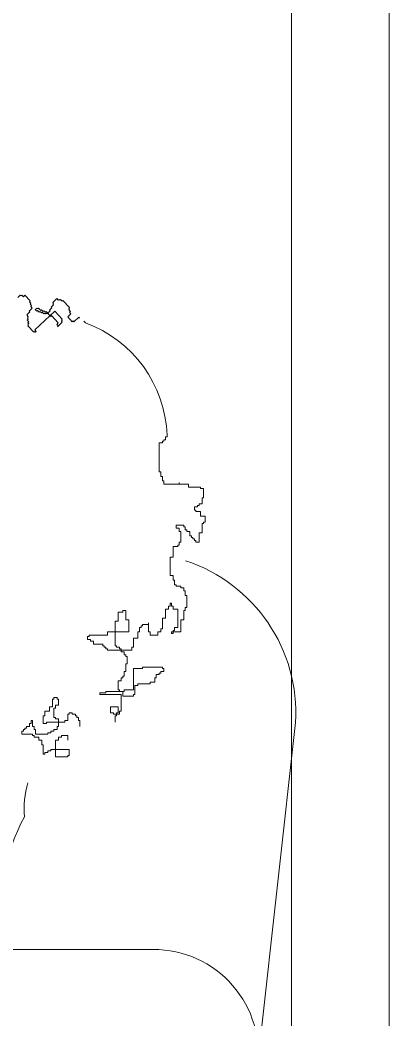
# Model space of a CAD drawing. Header units: millimetres. Extents: x 485872 to 486142, y -52344 to -52207.
# Drawn here: x 486120.831 to 486121.039, y -52326.833 to -52326.269 of the extents above; entities that cross this region are included whole.
import ezdxf

# ---------------------------------------------------------------- set-up
doc = ezdxf.new("R2010")
doc.units = ezdxf.units.MM
doc.header["$LTSCALE"] = 15
doc.linetypes.add('DASHDOTX2', pattern=[50.8, 25.4, -12.7, 0, -12.7])
doc.layers.add('JJ2', color=3, linetype='Continuous')

# ---------------------------------------------------------------- blocks, each defined once
blk = doc.blocks.new('sf')
at = {"color": 84, "lineweight": 5}
for p, q in [((17786.7, 471978.6), (17788.3, 471980.3)), ((17788.3, 471980.3), (17789.2, 471979.5)), ((17789.2, 471979.5), (17790, 471980.4)), ((17790, 471980.4), (17792.6, 471977.9)), ((17736.9, 471966.9), (17744.1, 471974.7)), ((17744.1, 471974.7), (17745, 471973.9)), ((17745, 471973.9), (17746.6, 471975.6)), ((17746.6, 471975.6), (17747.5, 471974.8)), ((17747.5, 471974.8), (17748.3, 471975.7)), ((17748.3, 471975.7), (17749.2, 471974.8)), ((17749.2, 471974.8), (17750.8, 471976.6)), ((17750.8, 471976.6), (17755.1, 471972.5)), ((17755.1, 471972.5), (17754.3, 471971.7)), ((17754.3, 471971.7), (17755.1, 471970.9)), ((17755.1, 471970.9), (17754.3, 471970)), ((17754.3, 471970), (17756.9, 471967.6)), ((17777.8, 471969.1), (17779.4, 471970.8)), ((17778.6, 471971.6), (17780.2, 471973.3)), ((17779.4, 471970.8), (17778.6, 471971.6)), ((17779.3, 471974.1), (17785, 471980.2)), ((17780.2, 471973.3), (17779.3, 471974.1)), ((17785, 471980.2), (17786.7, 471978.6)), ((17735.4, 471960.2), (17737, 471961.9)), ((17738.8, 471956.9), (17735.4, 471960.2)), ((17736.1, 471962.7), (17737.8, 471964.4)), ((17737, 471961.9), (17736.1, 471962.7)), ((17737.7, 471966.1), (17736.9, 471966.9)), ((17736.9, 471965.2), (17737.7, 471966.1)), ((17737.8, 471964.4), (17736.9, 471965.2)), ((17744.8, 471954.6), (17752.9, 471963.2)), ((17752.9, 471963.2), (17774.4, 471943)), ((17756.9, 471967.6), (17756.1, 471966.7)), ((17756.1, 471966.7), (17758.7, 471964.3)), ((17762.1, 471962.7), (17757.2, 471957.5)), ((17758.7, 471964.3), (17757.9, 471963.4)), ((17757.9, 471963.4), (17761.3, 471960.2)), ((17761.3, 471960.2), (17762.2, 471961)), ((17763, 471961.9), (17762.1, 471962.7)), ((17762.2, 471961), (17763, 471960.2)), ((17764.6, 471963.6), (17763, 471961.9)), ((17763, 471960.2), (17763.8, 471961.1)), ((17763.8, 471961.1), (17764.7, 471960.3)), ((17765.5, 471962.8), (17764.6, 471963.6)), ((17764.7, 471960.3), (17766.3, 471962)), ((17767.1, 471964.5), (17765.5, 471962.8)), ((17766.3, 471962), (17767.2, 471961.2)), ((17767.9, 471963.7), (17767.1, 471964.5)), ((17767.2, 471961.2), (17768.8, 471962.9)), ((17770.4, 471966.3), (17767.9, 471963.7)), ((17768.8, 471962.9), (17769.7, 471962.1)), ((17769.7, 471962.1), (17771.3, 471963.8)), ((17771.2, 471965.5), (17770.4, 471966.3)), ((17772, 471966.4), (17771.2, 471965.5)), ((17771.3, 471963.8), (17772.1, 471963)), ((17773.8, 471964.8), (17772, 471966.4)), ((17772.1, 471963), (17773.8, 471964.8)), ((17777.1, 471966.5), (17778.7, 471968.3)), ((17780.5, 471963.3), (17777.1, 471966.5)), ((17778.7, 471968.3), (17777.8, 471969.1)), ((17779.7, 471962.4), (17780.5, 471963.3)), ((17783.1, 471959.2), (17779.7, 471962.4)), ((17781.5, 471957.5), (17783.1, 471959.2)), ((17719.8, 471950.5), (17721.4, 471952.2)), ((17726.3, 471955.7), (17727.1, 471956.6)), ((17727.1, 471956.6), (17732.3, 471951.7)), ((17732.3, 471951.7), (17733.1, 471952.6)), ((17733.1, 471952.6), (17734, 471951.7)), ((17734, 471951.7), (17738.8, 471956.9)), ((17745.6, 471953.8), (17744.8, 471954.6)), ((17744.8, 471952.9), (17745.6, 471953.8)), ((17745.7, 471952.1), (17744.8, 471952.9)), ((17744.9, 471951.3), (17745.7, 471952.1)), ((17750.1, 471946.4), (17744.9, 471951.3)), ((17756.4, 471958.3), (17749.1, 471950.6)), ((17749.1, 471950.6), (17750.8, 471948.9)), ((17750.8, 471948.9), (17749.2, 471947.2)), ((17757.2, 471957.5), (17756.4, 471958.3)), ((17780.9, 471951.6), (17782.5, 471953.3)), ((17781.7, 471950.8), (17780.9, 471951.6)), ((17780.9, 471949.9), (17781.7, 471950.8)), ((17781.8, 471949.1), (17780.9, 471949.9)), ((17781, 471948.2), (17781.8, 471949.1)), ((17781.8, 471947.4), (17781, 471948.2)), ((17782.4, 471956.7), (17781.5, 471957.5)), ((17781.6, 471955.8), (17782.4, 471956.7)), ((17782.4, 471955), (17781.6, 471955.8)), ((17781.6, 471954.1), (17782.4, 471955)), ((17782.5, 471953.3), (17781.6, 471954.1)), ((17749.2, 471947.2), (17750.1, 471946.4)), ((17774.4, 471943), (17772.8, 471941.3)), ((17772.8, 471941.3), (17773.7, 471940.5)), ((17773.7, 471940.5), (17774.5, 471941.3)), ((17774.5, 471941.3), (17775.4, 471940.5)), ((17775.4, 471940.5), (17781.8, 471947.4)), ((17632, 471827.8), (17632, 471829.5)), ((17633.7, 471827.8), (17632, 471827.8)), ((17633.7, 471824.5), (17633.7, 471827.8)), ((17635.3, 471824.5), (17633.7, 471824.5)), ((17635.3, 471822.9), (17635.3, 471824.5)), ((17637, 471822.9), (17635.3, 471822.9)), ((17637, 471821.2), (17637, 471822.9)), ((17640.3, 471821.2), (17637, 471821.2)), ((17640.3, 471790), (17640.3, 471821.2)), ((17638.6, 471785.1), (17638.6, 471790)), ((17638.6, 471790), (17640.3, 471790)), ((17609, 471773.6), (17609, 471776.9)), ((17609, 471776.9), (17618.9, 471776.9)), ((17618.9, 471776.9), (17618.9, 471778.5)), ((17618.9, 471778.5), (17618.9, 471776.9)), ((17618.9, 471776.9), (17635.3, 471776.9)), ((17635.3, 471776.9), (17635.3, 471780.2)), ((17635.3, 471780.2), (17637, 471780.2)), ((17637, 471780.2), (17637, 471785.1)), ((17637, 471785.1), (17638.6, 471785.1)), ((17592.6, 471762.1), (17592.6, 471771.9)), ((17592.6, 471771.9), (17595.9, 471771.9)), ((17595.9, 471773.6), (17609, 471773.6)), ((17595.9, 471771.9), (17595.9, 471773.6)), ((17594.2, 471762.1), (17592.6, 471762.1)), ((17594.2, 471755.5), (17594.2, 471762.1)), ((17597.5, 471755.5), (17594.2, 471755.5)), ((17597.5, 471753.9), (17597.5, 471755.5)), ((17595.9, 471747.3), (17600.8, 471747.3)), ((17595.9, 471742.4), (17595.9, 471747.3)), ((17599.1, 471753.9), (17597.5, 471753.9)), ((17599.1, 471752.2), (17599.1, 471753.9)), ((17602.4, 471752.2), (17599.1, 471752.2)), ((17600.8, 471747.3), (17600.8, 471748.9)), ((17600.8, 471748.9), (17602.4, 471748.9)), ((17602.4, 471748.9), (17602.4, 471752.2)), ((17590.9, 471735.8), (17590.9, 471742.4)), ((17590.9, 471742.4), (17595.9, 471742.4)), ((17592.6, 471735.8), (17590.9, 471735.8)), ((17592.6, 471734.2), (17592.6, 471735.8)), ((17594.2, 471734.2), (17592.6, 471734.2)), ((17594.2, 471724.3), (17594.2, 471734.2)), ((17597.5, 471724.3), (17594.2, 471724.3)), ((17597.5, 471714.4), (17597.5, 471724.3)), ((17610.7, 471725.9), (17607.4, 471725.9)), ((17607.4, 471725.9), (17607.4, 471721)), ((17612.3, 471727.6), (17610.7, 471727.6)), ((17610.7, 471727.6), (17610.7, 471725.9)), ((17613.9, 471730.9), (17612.3, 471730.9)), ((17612.3, 471730.9), (17612.3, 471727.6)), ((17622.2, 471732.5), (17613.9, 471732.5)), ((17613.9, 471732.5), (17613.9, 471730.9)), ((17617.2, 471714.4), (17617.2, 471725.9)), ((17617.2, 471725.9), (17618.9, 471725.9)), ((17618.9, 471725.9), (17618.9, 471729.2)), ((17618.9, 471729.2), (17622.2, 471729.2)), ((17622.2, 471729.2), (17622.2, 471732.5)), ((17600.8, 471714.4), (17597.5, 471714.4)), ((17602.4, 471716.1), (17600.8, 471716.1)), ((17600.8, 471716.1), (17600.8, 471714.4)), ((17604.1, 471717.7), (17602.4, 471717.7)), ((17602.4, 471717.7), (17602.4, 471716.1)), ((17605.7, 471719.4), (17604.1, 471719.4)), ((17604.1, 471719.4), (17604.1, 471717.7)), ((17607.4, 471721), (17605.7, 471721)), ((17605.7, 471721), (17605.7, 471719.4)), ((17618.9, 471714.4), (17617.2, 471714.4)), ((17618.9, 471711.1), (17618.9, 471714.4)), ((17620.5, 471711.1), (17618.9, 471711.1)), ((17620.5, 471709.5), (17620.5, 471711.1)), ((17625.5, 471709.5), (17620.5, 471709.5)), ((17625.5, 471698), (17625.5, 471709.5)), ((17628.7, 471698), (17625.5, 471698)), ((17628.7, 471678.3), (17628.7, 471698)), ((17622.2, 471666.8), (17622.2, 471668.4)), ((17622.2, 471668.4), (17623.8, 471668.4)), ((17623.8, 471668.4), (17623.8, 471673.4)), ((17623.8, 471673.4), (17625.5, 471673.4)), ((17625.5, 471678.3), (17628.7, 471678.3)), ((17625.5, 471673.4), (17625.5, 471678.3)), ((17612.3, 471656.9), (17612.3, 471661.9)), ((17612.3, 471661.9), (17613.9, 471661.9)), ((17613.9, 471661.9), (17613.9, 471665.1)), ((17613.9, 471665.1), (17617.2, 471665.1)), ((17617.2, 471665.1), (17617.2, 471666.8)), ((17617.2, 471666.8), (17622.2, 471666.8)), ((17610.7, 471643.8), (17610.7, 471656.9)), ((17610.7, 471656.9), (17612.3, 471656.9)), ((17628.7, 471648.7), (17627.1, 471648.7)), ((17627.1, 471648.7), (17627.1, 471645.4)), ((17628.7, 471645.4), (17628.7, 471648.7)), ((17612.3, 471643.8), (17610.7, 471643.8)), ((17612.3, 471640.5), (17612.3, 471643.8)), ((17613.9, 471640.5), (17612.3, 471640.5)), ((17613.9, 471630.6), (17613.9, 471640.5)), ((17625.5, 471642.1), (17620.5, 471642.1)), ((17620.5, 471642.1), (17620.5, 471622.4)), ((17627.1, 471645.4), (17625.5, 471645.4)), ((17625.5, 471645.4), (17625.5, 471642.1)), ((17630.4, 471645.4), (17628.7, 471645.4)), ((17630.4, 471642.1), (17630.4, 471645.4)), ((17633.7, 471642.1), (17630.4, 471642.1)), ((17633.7, 471632.3), (17633.7, 471642.1)), ((17679.7, 471640.5), (17676.4, 471640.5)), ((17676.4, 471640.5), (17676.4, 471630.6)), ((17679.7, 471638.9), (17679.7, 471640.5)), ((17684.7, 471638.9), (17679.7, 471638.9)), ((17684.7, 471629), (17684.7, 471638.9)), ((17617.2, 471630.6), (17613.9, 471630.6)), ((17617.2, 471617.5), (17617.2, 471630.6)), ((17637, 471632.3), (17633.7, 471632.3)), ((17637, 471620.8), (17637, 471632.3)), ((17651.8, 471625.7), (17651.8, 471627.4)), ((17651.8, 471627.4), (17651.8, 471617.5)), ((17658.3, 471625.7), (17651.8, 471625.7)), ((17658.3, 471624.1), (17658.3, 471625.7)), ((17676.4, 471630.6), (17673.1, 471630.6)), ((17673.1, 471630.6), (17673.1, 471617.5)), ((17687.9, 471629), (17684.7, 471629)), ((17687.9, 471602.7), (17687.9, 471629)), ((17627.1, 471617.5), (17617.2, 471617.5)), ((17620.5, 471622.4), (17623.8, 471622.4)), ((17623.8, 471622.4), (17623.8, 471619.1)), ((17623.8, 471619.1), (17625.5, 471619.1)), ((17625.5, 471619.1), (17625.5, 471615.8)), ((17625.5, 471615.8), (17627.1, 471615.8)), ((17627.1, 471615.8), (17627.1, 471617.5)), ((17638.6, 471620.8), (17637, 471620.8)), ((17638.6, 471617.5), (17638.6, 471620.8)), ((17641.9, 471617.5), (17638.6, 471617.5)), ((17641.9, 471614.2), (17641.9, 471617.5)), ((17651.8, 471617.5), (17650.1, 471617.5)), ((17650.1, 471617.5), (17650.1, 471614.2)), ((17660, 471624.1), (17658.3, 471624.1)), ((17660, 471622.4), (17660, 471624.1)), ((17661.6, 471622.4), (17660, 471622.4)), ((17661.6, 471617.5), (17661.6, 471622.4)), ((17663.3, 471617.5), (17661.6, 471617.5)), ((17663.3, 471610.9), (17663.3, 471617.5)), ((17673.1, 471617.5), (17696.2, 471617.5)), ((17696.2, 471617.5), (17696.2, 471614.2)), ((17650.1, 471614.2), (17641.9, 471614.2)), ((17668.2, 471610.9), (17663.3, 471610.9)), ((17668.2, 471601.1), (17668.2, 471610.9)), ((17696.2, 471614.2), (17715.9, 471614.2)), ((17711, 471604.3), (17701.1, 471604.3)), ((17701.1, 471604.3), (17701.1, 471602.7)), ((17711, 471607.6), (17711, 471604.3)), ((17714.3, 471607.6), (17711, 471607.6)), ((17717.5, 471609.3), (17714.3, 471609.3)), ((17714.3, 471609.3), (17714.3, 471607.6)), ((17715.9, 471614.2), (17715.9, 471612.6)), ((17715.9, 471612.6), (17717.5, 471612.6)), ((17717.5, 471612.6), (17717.5, 471609.3)), ((17669.9, 471601.1), (17668.2, 471601.1)), ((17669.9, 471597.8), (17669.9, 471601.1)), ((17696.2, 471597.8), (17669.9, 471597.8)), ((17676.4, 471591.2), (17676.4, 471592.8)), ((17676.4, 471592.8), (17678.1, 471592.8)), ((17678.1, 471592.8), (17678.1, 471596.1)), ((17678.1, 471596.1), (17681.4, 471596.1)), ((17681.4, 471596.1), (17681.4, 471599.4)), ((17681.4, 471599.4), (17683, 471599.4)), ((17683, 471601.1), (17686.3, 471601.1)), ((17683, 471599.4), (17683, 471601.1)), ((17686.3, 471602.7), (17687.9, 471602.7)), ((17686.3, 471601.1), (17686.3, 471602.7)), ((17697.8, 471599.4), (17696.2, 471599.4)), ((17696.2, 471599.4), (17696.2, 471597.8)), ((17699.5, 471601.1), (17697.8, 471601.1)), ((17697.8, 471601.1), (17697.8, 471599.4)), ((17701.1, 471602.7), (17699.5, 471602.7)), ((17699.5, 471602.7), (17699.5, 471601.1)), ((17674.8, 471583), (17674.8, 471591.2)), ((17674.8, 471591.2), (17676.4, 471591.2)), ((17676.4, 471583), (17674.8, 471583)), ((17676.4, 471574.8), (17676.4, 471583)), ((17637, 471578.1), (17635.3, 471578.1)), ((17635.3, 471578.1), (17635.3, 471574.8)), ((17635.3, 471574.8), (17638.6, 471574.8)), ((17658.3, 471579.7), (17637, 471579.7)), ((17637, 471579.7), (17637, 471578.1)), ((17638.6, 471574.8), (17638.6, 471573.1)), ((17638.6, 471573.1), (17640.3, 471573.1)), ((17640.3, 471573.1), (17640.3, 471571.5)), ((17640.3, 471571.5), (17643.5, 471571.5)), ((17643.5, 471571.5), (17643.5, 471568.2)), ((17658.3, 471578.1), (17658.3, 471579.7)), ((17668.2, 471578.1), (17658.3, 471578.1)), ((17668.2, 471555.1), (17668.2, 471578.1)), ((17678.1, 471574.8), (17676.4, 471574.8)), ((17678.1, 471569.8), (17678.1, 471574.8)), ((17643.5, 471568.2), (17645.2, 471568.2)), ((17645.2, 471568.2), (17645.2, 471563.3)), ((17645.2, 471563.3), (17650.1, 471563.3)), ((17650.1, 471563.3), (17650.1, 471561.6)), ((17650.1, 471561.6), (17663.3, 471561.6)), ((17663.3, 471561.6), (17663.3, 471560)), ((17679.7, 471569.8), (17678.1, 471569.8)), ((17679.7, 471568.2), (17679.7, 471569.8)), ((17681.4, 471568.2), (17679.7, 471568.2)), ((17681.4, 471564.9), (17681.4, 471568.2)), ((17684.7, 471564.9), (17681.4, 471564.9)), ((17684.7, 471555.1), (17684.7, 471564.9)), ((17663.3, 471560), (17666.6, 471560)), ((17666.6, 471560), (17666.6, 471550.1)), ((17666.6, 471550.1), (17668.2, 471550.1)), ((17678.1, 471555.1), (17668.2, 471555.1)), ((17668.2, 471550.1), (17668.2, 471548.5)), ((17678.1, 471553.4), (17678.1, 471555.1)), ((17697.8, 471553.4), (17678.1, 471553.4)), ((17679.7, 471548.5), (17679.7, 471553.4)), ((17679.7, 471553.4), (17683, 471553.4)), ((17681.4, 471532), (17681.4, 471550.1)), ((17681.4, 471550.1), (17704.4, 471550.1)), ((17683, 471553.4), (17683, 471555.1)), ((17683, 471555.1), (17684.7, 471555.1)), ((17697.8, 471551.8), (17697.8, 471553.4)), ((17704.4, 471551.8), (17697.8, 471551.8)), ((17704.4, 471550.1), (17704.4, 471551.8)), ((17668.2, 471548.5), (17679.7, 471548.5)), ((17748.8, 471545.2), (17748.8, 471538.6)), ((17750.4, 471545.2), (17748.8, 471545.2)), ((17750.4, 471546.8), (17750.4, 471545.2)), ((17753.7, 471546.8), (17750.4, 471546.8)), ((17753.7, 471545.2), (17753.7, 471546.8)), ((17755.4, 471545.2), (17753.7, 471545.2)), ((17755.4, 471537), (17755.4, 471545.2)), ((17683, 471532), (17681.4, 471532)), ((17683, 471528.8), (17683, 471532)), ((17689.6, 471528.8), (17683, 471528.8)), ((17684.7, 471530.4), (17684.7, 471537)), ((17684.7, 471537), (17692.9, 471537)), ((17686.3, 471530.4), (17684.7, 471530.4)), ((17686.3, 471527.1), (17686.3, 471530.4)), ((17692.9, 471530.4), (17689.6, 471530.4)), ((17689.6, 471530.4), (17689.6, 471528.8)), ((17692.9, 471537), (17692.9, 471530.4)), ((17730.7, 471528.8), (17734, 471528.8)), ((17730.7, 471527.1), (17730.7, 471528.8)), ((17734, 471530.4), (17737.3, 471530.4)), ((17734, 471528.8), (17734, 471530.4)), ((17737.3, 471530.4), (17737.3, 471528.8)), ((17737.3, 471528.8), (17738.9, 471528.8)), ((17738.9, 471528.8), (17738.9, 471522.2)), ((17748.8, 471538.6), (17752.1, 471538.6)), ((17752.1, 471538.6), (17752.1, 471535.3)), ((17752.1, 471535.3), (17753.7, 471535.3)), ((17753.7, 471535.3), (17753.7, 471525.5)), ((17758.7, 471537), (17755.4, 471537)), ((17758.7, 471532), (17758.7, 471537)), ((17763.6, 471532), (17758.7, 471532)), ((17763.6, 471527.1), (17763.6, 471532)), ((17687.9, 471527.1), (17686.3, 471527.1)), ((17687.9, 471520.5), (17687.9, 471527.1)), ((17725.8, 471522.2), (17727.4, 471522.2)), ((17725.8, 471515.6), (17725.8, 471522.2)), ((17727.4, 471525.5), (17729.1, 471525.5)), ((17727.4, 471522.2), (17727.4, 471525.5)), ((17729.1, 471527.1), (17730.7, 471527.1)), ((17729.1, 471525.5), (17729.1, 471527.1)), ((17738.9, 471522.2), (17742.2, 471522.2)), ((17742.2, 471522.2), (17742.2, 471520.5)), ((17742.2, 471520.5), (17761.9, 471520.5)), ((17748.8, 471523.8), (17748.8, 471515.6)), ((17752.1, 471523.8), (17748.8, 471523.8)), ((17752.1, 471525.5), (17752.1, 471523.8)), ((17753.7, 471525.5), (17752.1, 471525.5)), ((17761.9, 471520.5), (17761.9, 471518.9)), ((17761.9, 471518.9), (17765.2, 471518.9)), ((17765.2, 471527.1), (17763.6, 471527.1)), ((17765.2, 471518.9), (17765.2, 471527.1)), ((17776.7, 471522.2), (17778.4, 471522.2)), ((17776.7, 471515.6), (17776.7, 471522.2)), ((17778.4, 471522.2), (17778.4, 471518.9)), ((17778.4, 471518.9), (17780, 471518.9)), ((17780, 471518.9), (17780, 471515.6)), ((17748.8, 471515.6), (17750.4, 471515.6)), ((17750.4, 471515.6), (17750.4, 471512.3)), ((17750.4, 471512.3), (17753.7, 471512.3)), ((17753.7, 471512.3), (17753.7, 471510.7)), ((17753.7, 471510.7), (17757, 471510.7)), ((17757, 471510.7), (17757, 471509)), ((17757, 471509), (17760.3, 471509)), ((17760.3, 471509), (17760.3, 471507.4)), ((17760.3, 471507.4), (17773.5, 471507.4)), ((17773.5, 471512.3), (17775.1, 471512.3)), ((17773.5, 471507.4), (17773.5, 471512.3)), ((17775.1, 471515.6), (17776.7, 471515.6)), ((17775.1, 471512.3), (17775.1, 471515.6)), ((17776.7, 471507.4), (17776.7, 471505.8)), ((17788.3, 471507.4), (17776.7, 471507.4)), ((17780, 471515.6), (17783.3, 471515.6)), ((17783.3, 471515.6), (17783.3, 471514)), ((17783.3, 471514), (17785, 471514)), ((17785, 471514), (17785, 471512.3)), ((17785, 471512.3), (17786.6, 471512.3)), ((17786.6, 471512.3), (17786.6, 471510.7)), ((17786.6, 471510.7), (17788.3, 471510.7)), ((17788.3, 471510.7), (17788.3, 471507.4)), ((17745.5, 471505.8), (17738.9, 471505.8)), ((17738.9, 471505.8), (17738.9, 471500.8)), ((17745.5, 471504.1), (17745.5, 471505.8)), ((17748.8, 471504.1), (17745.5, 471504.1)), ((17748.8, 471500.8), (17748.8, 471504.1)), ((17752.1, 471500.8), (17748.8, 471500.8)), ((17752.1, 471482.8), (17752.1, 471500.8)), ((17766.9, 471495.9), (17765.2, 471495.9)), ((17765.2, 471495.9), (17765.2, 471486)), ((17766.9, 471500.8), (17766.9, 471495.9)), ((17770.2, 471500.8), (17766.9, 471500.8)), ((17770.2, 471504.1), (17770.2, 471500.8)), ((17775.1, 471504.1), (17770.2, 471504.1)), ((17776.7, 471505.8), (17775.1, 471505.8)), ((17775.1, 471505.8), (17775.1, 471504.1)), ((17757, 471491), (17737.3, 471491)), ((17737.3, 471491), (17737.3, 471484.4)), ((17757, 471489.3), (17757, 471491)), ((17760.3, 471489.3), (17757, 471489.3)), ((17760.3, 471487.7), (17760.3, 471489.3)), ((17763.6, 471487.7), (17760.3, 471487.7)), ((17763.6, 471486), (17763.6, 471487.7)), ((17765.2, 471486), (17763.6, 471486)), ((17737.3, 471484.4), (17738.9, 471484.4)), ((17738.9, 471484.4), (17738.9, 471482.8)), ((17738.9, 471482.8), (17752.1, 471482.8))]:
    blk.add_line(p, q, dxfattribs=at)
for centre, radius, start, end in [((17765.7, 471824.8), 133.8, 110.089, 178.0083), ((17680.2, 471426.3), 105.7, 355.5901, 15.76)]:
    blk.add_arc(centre, radius, start, end, dxfattribs=at)
at = {"lineweight": 5}
blk.add_arc((17555.3, 471298), 259.8, 359.3698, 27.5487, dxfattribs=at)
blk = doc.blocks.new('elevation sofa')
at = {"layer": 'JJ2', "color": 4, "lineweight": 5}
for p, q in [((715675.02, -15128.13), (715740.16, -15716.47)), ((715754.83, -15256.22), (715848.55, -15256.23))]:
    blk.add_line(p, q, dxfattribs=at)
for centre, radius, start, end in [((715765.55, -15122.85), 90.69, 108.2722, 183.3338), ((715755.06, -15315.22), 59, 89.7623, 188.2154)]:
    blk.add_arc(centre, radius, start, end, dxfattribs=at)

msp = doc.modelspace()

# ---------------------------------------------------------------- linework, layer by layer
at = {"color": 6, "linetype": 'DASHDOTX2', "lineweight": 13}
msp.add_line((486121.03886, -52306.37664), (486121.03886, -52331.67664), dxfattribs=at)
at = {"linetype": 'Continuous', "lineweight": 13}
msp.add_lwpolyline([(486120.98386, -52324.67664), (486120.98386, -52327.37664)], dxfattribs=at)

# ---------------------------------------------------------------- block references
at = {"lineweight": 5, "xscale": -0.0005240255359560251, "yscale": 0.0005240255359560251, "zscale": 0.0005240255359560251}
msp.add_blockref('sf', (486130.1532, -52573.75383), dxfattribs=at)
at = {"linetype": 'Continuous', "lineweight": 13, "xscale": -0.001, "yscale": 0.001, "zscale": 0.001}
msp.add_blockref('elevation sofa', (486836.66116, -52311.53726), dxfattribs=at)

doc.saveas('drawing.dxf')
